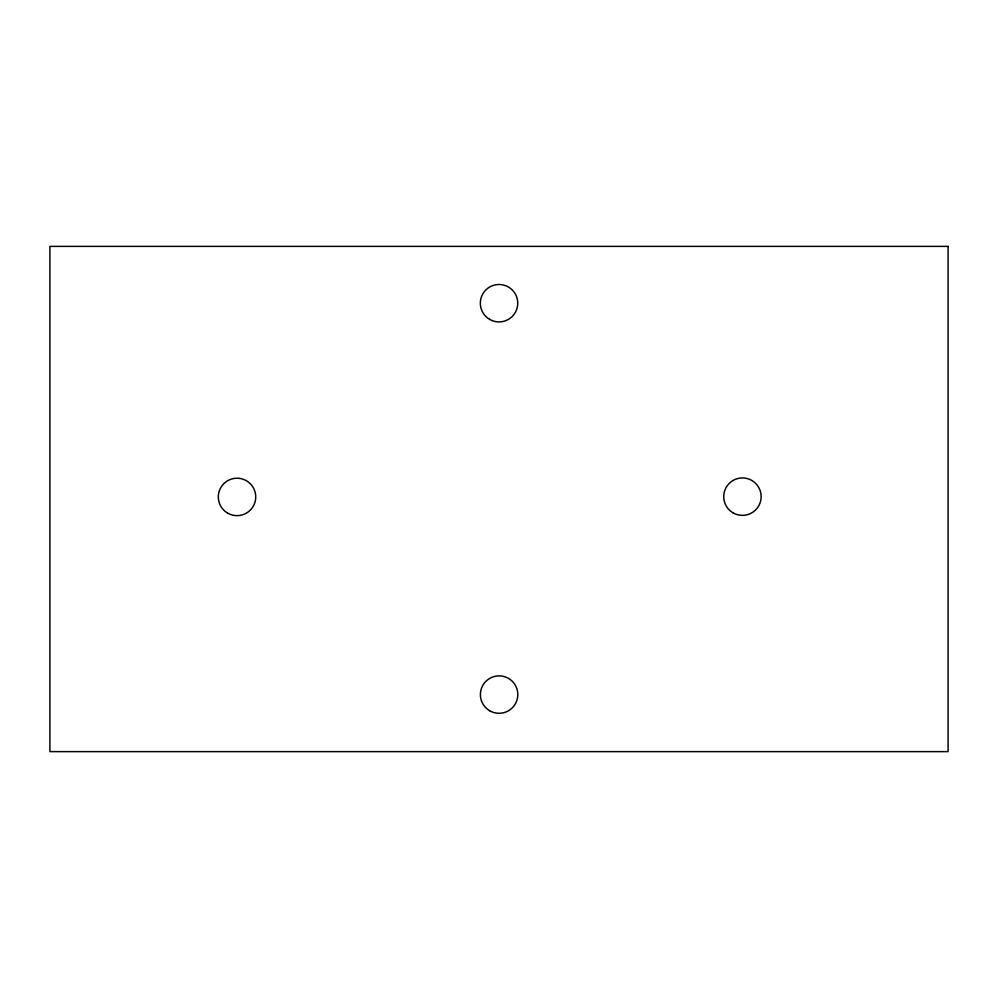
<?xml version="1.0" encoding="UTF-8"?>
<svg xmlns="http://www.w3.org/2000/svg" width="998" height="998" viewBox="0 0 998 998"><rect width="100%" height="100%" fill="white"/><g stroke="black" fill="none" stroke-linecap="round" stroke-linejoin="round"><path stroke-width="1.5" d="M948.1 246.381L49.9 246.381L49.9 751.619L948.1 751.619L948.1 246.381M227.494 513.034A18.713 18.713 0 0 0 255.738 497.129A18.713 18.713 0 0 0 227.843 480.624A18.713 18.713 0 0 0 227.494 513.034M489.519 319.31A18.713 18.713 0 0 0 517.75 303.404A18.713 18.713 0 0 0 489.856 286.9A18.713 18.713 0 0 0 489.519 319.31M489.569 710.688A18.713 18.713 0 0 0 517.812 694.783A18.713 18.713 0 0 0 489.918 678.278A18.713 18.713 0 0 0 489.569 710.688M732.919 512.76A18.713 18.713 0 0 0 761.15 496.854A18.713 18.713 0 0 0 733.256 480.35A18.713 18.713 0 0 0 732.919 512.76"/></g></svg>
